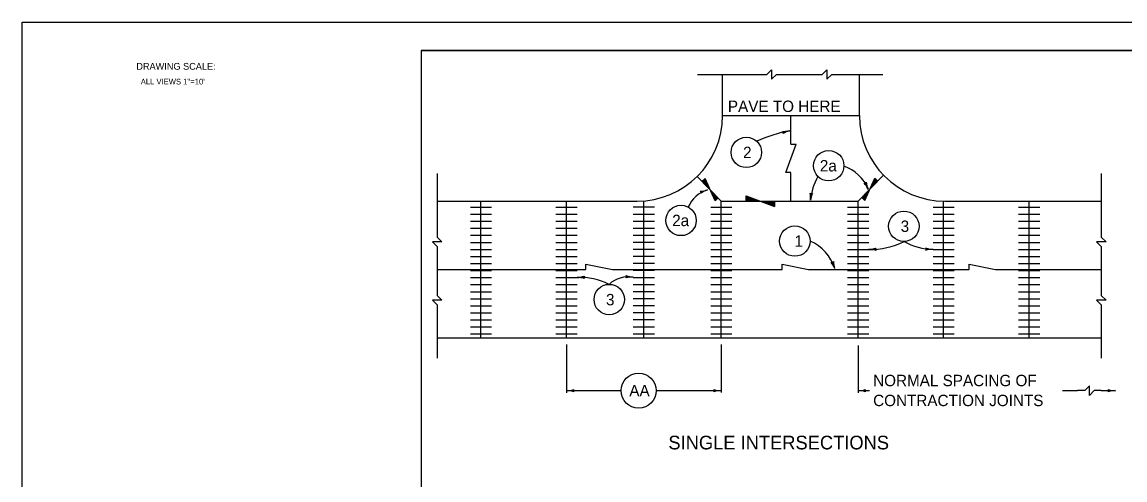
# Model space of a CAD drawing. Extents: x 997.6 to 1036.7, y 998.9 to 1022.6.
# Drawn here: x 1000 to 1019.34, y 1013.97 to 1022 of the extents above; entities that cross this region are included whole.
import ezdxf

# ---------------------------------------------------------------- set-up
doc = ezdxf.new("R2010")
doc.units = 0
for name, color, linetype in [('Level 1', 7, 'Continuous'), ('Level 10', 7, 'Continuous'), ('Level 11', 7, 'Continuous'), ('Level 14', 7, 'Continuous'), ('Level 15', 7, 'Continuous')]:
    doc.layers.add(name, color=color, linetype=linetype)

msp = doc.modelspace()

# ---------------------------------------------------------------- linework, layer by layer
at = {"layer": 'Level 1'}
for p, q in [((1011.845, 1021.08), (1012.938, 1021.08)), ((1012.285, 1020.358), (1012.285, 1021.08)), ((1013.354, 1021.08), (1013.904, 1021.08)), ((1014.325, 1021.08), (1015.097, 1021.08)), ((1014.685, 1020.358), (1014.685, 1021.08)), ((1012.285, 1020.358), (1014.685, 1020.358)), ((1013.485, 1019.856), (1013.485, 1020.358)), ((1013.393, 1019.362), (1013.578, 1019.856)), ((1013.485, 1019.856), (1013.578, 1019.856)), ((1007.28, 1019.342), (1007.28, 1018.35)), ((1013.485, 1019.362), (1013.393, 1019.362)), ((1013.485, 1018.858), (1013.485, 1019.353)), ((1018.926, 1019.342), (1018.926, 1018.35)), ((1011.838, 1019.289), (1012.262, 1018.858)), ((1011.924, 1019.202), (1011.978, 1019.255)), ((1011.944, 1019.182), (1011.932, 1019.209)), ((1011.959, 1019.167), (1011.937, 1019.215)), ((1011.974, 1019.151), (1011.943, 1019.22)), ((1011.989, 1019.136), (1011.949, 1019.226)), ((1012.004, 1019.12), (1011.955, 1019.232)), ((1012.02, 1019.105), (1011.961, 1019.237)), ((1012.035, 1019.089), (1011.966, 1019.243)), ((1012.05, 1019.074), (1011.972, 1019.249)), ((1012.153, 1018.862), (1011.978, 1019.255)), ((1015.11, 1019.313), (1014.662, 1018.858)), ((1014.78, 1018.87), (1014.954, 1019.263)), ((1014.882, 1019.082), (1014.96, 1019.257)), ((1014.898, 1019.097), (1014.966, 1019.251)), ((1014.913, 1019.113), (1014.972, 1019.246)), ((1014.928, 1019.128), (1014.978, 1019.24)), ((1014.943, 1019.144), (1014.983, 1019.234)), ((1015.008, 1019.21), (1014.954, 1019.263)), ((1014.958, 1019.159), (1014.989, 1019.228)), ((1014.974, 1019.175), (1014.995, 1019.223)), ((1014.989, 1019.19), (1015.001, 1019.217)), ((1012.159, 1018.868), (1012.082, 1019.041)), ((1012.165, 1018.874), (1012.097, 1019.026)), ((1012.171, 1018.88), (1012.112, 1019.01)), ((1012.176, 1018.885), (1012.128, 1018.995)), ((1012.182, 1018.891), (1012.143, 1018.979)), ((1012.188, 1018.897), (1012.158, 1018.964)), ((1012.194, 1018.902), (1012.173, 1018.949)), ((1012.702, 1018.858), (1012.702, 1018.951)), ((1012.702, 1018.951), (1013.196, 1018.766)), ((1014.733, 1018.916), (1014.744, 1018.941)), ((1014.739, 1018.911), (1014.759, 1018.957)), ((1014.745, 1018.905), (1014.774, 1018.972)), ((1014.75, 1018.899), (1014.789, 1018.987)), ((1014.756, 1018.893), (1014.805, 1019.003)), ((1014.762, 1018.888), (1014.82, 1019.018)), ((1014.768, 1018.882), (1014.835, 1019.034)), ((1014.773, 1018.876), (1014.85, 1019.049)), ((1007.292, 1018.858), (1010.785, 1018.858)), ((1007.864, 1018.752), (1008.233, 1018.752)), ((1008.048, 1016.458), (1008.048, 1018.858)), ((1009.363, 1018.752), (1009.733, 1018.752)), ((1009.548, 1016.458), (1009.548, 1018.858)), ((1010.72, 1018.756), (1011.091, 1018.756)), ((1010.905, 1016.458), (1010.905, 1018.862)), ((1012.077, 1018.752), (1012.448, 1018.752)), ((1012.206, 1018.915), (1012.153, 1018.862)), ((1012.2, 1018.908), (1012.189, 1018.933)), ((1012.262, 1016.458), (1012.262, 1018.858)), ((1012.262, 1018.858), (1014.662, 1018.858)), ((1012.702, 1018.94), (1012.92, 1018.858)), ((1012.702, 1018.93), (1012.893, 1018.858)), ((1012.702, 1018.92), (1012.867, 1018.858)), ((1012.702, 1018.91), (1012.84, 1018.858)), ((1012.702, 1018.9), (1012.814, 1018.858)), ((1012.702, 1018.89), (1012.787, 1018.858)), ((1012.702, 1018.88), (1012.76, 1018.858)), ((1012.702, 1018.87), (1012.734, 1018.858)), ((1012.976, 1018.858), (1013.196, 1018.776)), ((1013.003, 1018.858), (1013.196, 1018.786)), ((1013.029, 1018.858), (1013.196, 1018.796)), ((1013.056, 1018.858), (1013.196, 1018.806)), ((1013.083, 1018.858), (1013.196, 1018.816)), ((1013.109, 1018.858), (1013.196, 1018.826)), ((1013.136, 1018.858), (1013.196, 1018.836)), ((1013.163, 1018.858), (1013.196, 1018.846)), ((1013.196, 1018.858), (1013.196, 1018.766)), ((1014.477, 1018.752), (1014.848, 1018.752)), ((1014.662, 1016.458), (1014.662, 1018.858)), ((1014.726, 1018.923), (1014.78, 1018.87)), ((1015.977, 1018.752), (1016.348, 1018.752)), ((1016.162, 1016.458), (1016.162, 1018.858)), ((1016.162, 1016.458), (1016.162, 1018.858)), ((1016.185, 1018.858), (1018.926, 1018.858)), ((1017.477, 1018.752), (1017.848, 1018.752)), ((1017.662, 1016.458), (1017.662, 1018.858)), ((1017.662, 1016.458), (1017.662, 1018.858)), ((1007.864, 1018.629), (1008.233, 1018.629)), ((1009.363, 1018.629), (1009.733, 1018.629)), ((1010.72, 1018.632), (1011.09, 1018.632)), ((1012.077, 1018.629), (1012.448, 1018.629)), ((1014.477, 1018.629), (1014.848, 1018.629)), ((1015.977, 1018.629), (1016.348, 1018.629)), ((1017.477, 1018.629), (1017.848, 1018.629)), ((1007.864, 1018.505), (1008.233, 1018.505)), ((1007.864, 1018.381), (1008.233, 1018.382)), ((1009.363, 1018.505), (1009.733, 1018.505)), ((1009.363, 1018.381), (1009.733, 1018.382)), ((1010.72, 1018.509), (1011.091, 1018.509)), ((1010.72, 1018.385), (1011.091, 1018.385)), ((1012.077, 1018.505), (1012.448, 1018.505)), ((1012.077, 1018.381), (1012.448, 1018.382)), ((1014.477, 1018.505), (1014.848, 1018.505)), ((1014.477, 1018.381), (1014.848, 1018.382)), ((1015.977, 1018.505), (1016.348, 1018.505)), ((1015.977, 1018.381), (1016.348, 1018.382)), ((1017.477, 1018.505), (1017.848, 1018.505)), ((1017.477, 1018.381), (1017.848, 1018.382)), ((1007.864, 1018.258), (1008.233, 1018.258)), ((1009.363, 1018.258), (1009.733, 1018.258)), ((1010.72, 1018.262), (1011.091, 1018.262)), ((1012.077, 1018.258), (1012.448, 1018.258)), ((1014.477, 1018.258), (1014.848, 1018.258)), ((1015.977, 1018.258), (1016.348, 1018.258)), ((1017.477, 1018.258), (1017.848, 1018.258)), ((1007.864, 1018.134), (1008.233, 1018.134)), ((1007.864, 1018.011), (1008.233, 1018.011)), ((1009.363, 1018.134), (1009.733, 1018.134)), ((1009.363, 1018.011), (1009.733, 1018.011)), ((1010.72, 1018.138), (1011.091, 1018.138)), ((1010.72, 1018.014), (1011.091, 1018.015)), ((1012.077, 1018.134), (1012.448, 1018.134)), ((1012.077, 1018.011), (1012.448, 1018.011)), ((1014.477, 1018.134), (1014.848, 1018.134)), ((1014.477, 1018.011), (1014.848, 1018.011)), ((1015.977, 1018.134), (1016.348, 1018.134)), ((1015.977, 1018.011), (1016.348, 1018.011)), ((1017.477, 1018.134), (1017.848, 1018.134)), ((1017.477, 1018.011), (1017.848, 1018.011)), ((1007.28, 1017.934), (1007.28, 1017.329)), ((1007.864, 1017.887), (1008.233, 1017.887)), ((1009.363, 1017.887), (1009.733, 1017.887)), ((1010.72, 1017.891), (1011.091, 1017.891)), ((1012.077, 1017.887), (1012.448, 1017.887)), ((1014.477, 1017.887), (1014.848, 1017.887)), ((1015.977, 1017.887), (1016.348, 1017.887)), ((1017.477, 1017.887), (1017.848, 1017.887)), ((1018.926, 1017.934), (1018.926, 1017.329)), ((1007.28, 1017.658), (1009.89, 1017.658)), ((1007.863, 1017.764), (1008.233, 1017.764)), ((1007.863, 1017.64), (1008.233, 1017.64)), ((1009.363, 1017.764), (1009.733, 1017.764)), ((1009.363, 1017.64), (1009.733, 1017.64)), ((1009.89, 1017.658), (1009.89, 1017.751)), ((1009.89, 1017.751), (1010.353, 1017.658)), ((1010.353, 1017.658), (1013.329, 1017.658)), ((1010.72, 1017.767), (1011.091, 1017.767)), ((1010.72, 1017.644), (1011.091, 1017.644)), ((1012.077, 1017.764), (1012.448, 1017.764)), ((1012.077, 1017.64), (1012.448, 1017.64)), ((1013.329, 1017.658), (1013.329, 1017.751)), ((1013.329, 1017.751), (1013.792, 1017.658)), ((1013.792, 1017.658), (1016.609, 1017.658)), ((1014.477, 1017.764), (1014.848, 1017.764)), ((1014.477, 1017.64), (1014.848, 1017.64)), ((1015.977, 1017.764), (1016.348, 1017.764)), ((1015.977, 1017.64), (1016.348, 1017.64)), ((1016.609, 1017.658), (1016.609, 1017.751)), ((1016.609, 1017.751), (1017.072, 1017.658)), ((1017.072, 1017.658), (1018.926, 1017.658)), ((1017.477, 1017.764), (1017.848, 1017.764)), ((1017.477, 1017.64), (1017.848, 1017.64)), ((1007.863, 1017.516), (1008.233, 1017.516)), ((1009.363, 1017.516), (1009.733, 1017.516)), ((1010.72, 1017.52), (1011.091, 1017.52)), ((1010.72, 1017.397), (1011.091, 1017.397)), ((1012.077, 1017.516), (1012.448, 1017.516)), ((1014.477, 1017.516), (1014.848, 1017.516)), ((1015.977, 1017.516), (1016.348, 1017.516)), ((1017.477, 1017.516), (1017.848, 1017.516)), ((1007.863, 1017.393), (1008.233, 1017.393)), ((1007.863, 1017.269), (1008.233, 1017.269)), ((1009.363, 1017.393), (1009.733, 1017.393)), ((1009.363, 1017.269), (1009.733, 1017.269)), ((1010.72, 1017.273), (1011.091, 1017.273)), ((1012.077, 1017.393), (1012.448, 1017.393)), ((1012.077, 1017.269), (1012.448, 1017.269)), ((1014.477, 1017.393), (1014.848, 1017.393)), ((1014.477, 1017.269), (1014.848, 1017.269)), ((1015.977, 1017.393), (1016.348, 1017.393)), ((1015.977, 1017.269), (1016.348, 1017.269)), ((1017.477, 1017.393), (1017.848, 1017.393)), ((1017.477, 1017.269), (1017.848, 1017.269)), ((1007.863, 1017.146), (1008.233, 1017.146)), ((1007.863, 1017.022), (1008.233, 1017.022)), ((1009.363, 1017.146), (1009.733, 1017.146)), ((1009.363, 1017.022), (1009.733, 1017.022)), ((1010.72, 1017.149), (1011.091, 1017.149)), ((1010.72, 1017.026), (1011.091, 1017.026)), ((1012.077, 1017.146), (1012.448, 1017.146)), ((1012.077, 1017.022), (1012.448, 1017.022)), ((1014.477, 1017.146), (1014.848, 1017.146)), ((1014.477, 1017.022), (1014.848, 1017.022)), ((1015.977, 1017.146), (1016.348, 1017.146)), ((1015.977, 1017.022), (1016.348, 1017.022)), ((1017.477, 1017.146), (1017.848, 1017.146)), ((1017.477, 1017.022), (1017.848, 1017.022)), ((1007.28, 1016.912), (1007.28, 1016.102)), ((1007.863, 1016.898), (1008.234, 1016.898)), ((1009.363, 1016.898), (1009.734, 1016.898)), ((1010.72, 1016.902), (1011.091, 1016.902)), ((1012.077, 1016.898), (1012.448, 1016.898)), ((1014.477, 1016.898), (1014.848, 1016.898)), ((1015.977, 1016.898), (1016.348, 1016.898)), ((1017.477, 1016.898), (1017.848, 1016.898)), ((1018.926, 1016.912), (1018.926, 1016.102)), ((1007.863, 1016.775), (1008.233, 1016.775)), ((1007.863, 1016.651), (1008.234, 1016.651)), ((1009.363, 1016.775), (1009.733, 1016.775)), ((1009.363, 1016.651), (1009.734, 1016.651)), ((1010.72, 1016.779), (1011.091, 1016.779)), ((1010.72, 1016.655), (1011.091, 1016.655)), ((1012.077, 1016.775), (1012.448, 1016.775)), ((1012.077, 1016.651), (1012.448, 1016.651)), ((1014.477, 1016.775), (1014.848, 1016.775)), ((1014.477, 1016.651), (1014.848, 1016.651)), ((1015.977, 1016.775), (1016.348, 1016.775)), ((1015.977, 1016.651), (1016.348, 1016.651)), ((1017.477, 1016.775), (1017.848, 1016.775)), ((1017.477, 1016.651), (1017.848, 1016.651)), ((1007.292, 1016.458), (1018.926, 1016.458)), ((1007.863, 1016.528), (1008.233, 1016.528)), ((1009.363, 1016.528), (1009.733, 1016.528)), ((1010.72, 1016.531), (1011.091, 1016.531)), ((1012.077, 1016.528), (1012.448, 1016.528)), ((1014.477, 1016.528), (1014.848, 1016.528)), ((1015.977, 1016.528), (1016.348, 1016.528)), ((1017.477, 1016.528), (1017.848, 1016.528)), ((1009.548, 1016.34), (1009.548, 1015.497)), ((1012.262, 1016.34), (1012.262, 1015.501)), ((1014.662, 1016.322), (1014.662, 1015.497)), ((1009.548, 1015.533), (1010.505, 1015.533)), ((1011.12, 1015.533), (1012.262, 1015.533)), ((1014.662, 1015.533), (1014.861, 1015.533)), ((1018.248, 1015.533), (1018.512, 1015.533)), ((1018.928, 1015.533), (1019.179, 1015.533))]:
    msp.add_line(p, q, dxfattribs=at)
for points in [[(1012.938, 1021.08), (1013.063, 1021.08), (1013.146, 1021.163), (1013.146, 1020.996), (1013.229, 1021.08), (1013.354, 1021.08)], [(1013.908, 1021.08), (1014.033, 1021.08), (1014.116, 1021.163), (1014.116, 1020.996), (1014.2, 1021.08), (1014.325, 1021.08)], [(1007.28, 1018.35), (1007.28, 1018.225), (1007.363, 1018.142), (1007.196, 1018.142), (1007.28, 1018.059), (1007.28, 1017.934)], [(1018.926, 1018.35), (1018.926, 1018.225), (1019.01, 1018.142), (1018.843, 1018.142), (1018.926, 1018.059), (1018.926, 1017.934)], [(1007.28, 1017.329), (1007.28, 1017.204), (1007.363, 1017.12), (1007.196, 1017.12), (1007.28, 1017.037), (1007.28, 1016.912)], [(1018.926, 1017.329), (1018.926, 1017.204), (1019.01, 1017.12), (1018.843, 1017.12), (1018.926, 1017.037), (1018.926, 1016.912)], [(1018.928, 1015.533), (1018.803, 1015.533), (1018.72, 1015.449), (1018.72, 1015.616), (1018.637, 1015.533), (1018.512, 1015.533)]]:
    msp.add_lwpolyline(points, dxfattribs=at)
for centre, radius in [((1012.702, 1019.713), 0.267), ((1014.147, 1019.479), 0.267), ((1011.557, 1018.519), 0.267), ((1015.465, 1018.417), 0.267), ((1013.553, 1018.157), 0.267), ((1010.298, 1017.131), 0.267), ((1010.812, 1015.533), 0.307)]:
    msp.add_circle(centre, radius, dxfattribs=at)
for centre, radius, start, end in [((1010.785, 1020.358), 1.5, 270, 0), ((1016.185, 1020.358), 1.5, 180, 270), ((1014.011, 1017.404), 2.745, 101.5211, 114.2262), ((1013.365, 1020.472), 0.391, 265.8523, 284.4991), ((1013.319, 1020.056), 0.0313, 333.2798, 55.3965), ((1013.561, 1019.715), 0.391, 104.5052, 123.174), ((1013.561, 1019.715), 0.391, 104.493, 104.5052), ((1014.178, 1018.797), 0.714, 22.3552, 70.6646), ((1014.863, 1018.775), 1.041, 150.3146, 174.5817), ((1014.777, 1019.204), 0.0313, 252.7844, 334.9011), ((1014.481, 1018.909), 0.391, 24.0098, 42.6786), ((1015.195, 1019.227), 0.391, 185.357, 204.0037), ((1012.189, 1018.525), 0.557, 107.6149, 155.5798), ((1011.893, 1019.425), 0.391, 270.2765, 288.9232), ((1011.879, 1019.007), 0.0313, 337.7039, 59.8206), ((1012.147, 1018.686), 0.391, 108.9293, 127.5981), ((1012.147, 1018.686), 0.391, 108.9171, 108.9293), ((1013.847, 1019.021), 0.0313, 221.0586, 303.1753), ((1013.439, 1018.926), 0.391, 352.284, 10.9527), ((1014.214, 1018.821), 0.391, 153.6311, 172.2778), ((1014.481, 1018.909), 0.391, 23.9976, 24.0098), ((1013.439, 1018.926), 0.391, 352.2717, 352.284), ((1013.513, 1017.446), 0.773, 17.1614, 66.6109), ((1014.838, 1018.401), 0.391, 271.4244, 271.4366), ((1014.865, 1019.389), 1.379, 269.2749, 295.9827), ((1014.838, 1018.401), 0.391, 271.4366, 290.1054), ((1014.857, 1017.62), 0.391, 72.7837, 91.4305), ((1014.996, 1018.014), 0.0313, 140.2112, 222.3279), ((1016.018, 1019.158), 1.148, 241.4028, 267.9199), ((1014.202, 1017.815), 0.0313, 248.1479, 330.2646), ((1013.883, 1017.545), 0.391, 19.3733, 38.0421), ((1014.62, 1017.804), 0.391, 180.7205, 199.3672), ((1013.883, 1017.545), 0.391, 19.3611, 19.3733), ((1009.712, 1017.907), 0.391, 273.0733, 291.7421), ((1009.797, 1016.434), 1.085, 62.6942, 93.35), ((1009.754, 1017.126), 0.391, 74.4205, 93.0672), ((1009.712, 1017.907), 0.391, 273.0611, 273.0733), ((1009.882, 1017.524), 0.0313, 141.8479, 223.9646), ((1010.636, 1017.026), 0.504, 80.5258, 132.6285), ((1009.548, 1015.923), 0.391, 270, 288.6688), ((1009.548, 1015.923), 0.391, 269.9878, 270), ((1009.548, 1015.142), 0.391, 71.3472, 89.9939), ((1009.697, 1015.532), 0.0313, 138.7746, 220.8913), ((1012.114, 1015.533), 0.0313, 318.7746, 40.8913), ((1012.262, 1015.923), 0.391, 251.3472, 269.9939), ((1012.262, 1015.142), 0.391, 90, 108.6688), ((1012.262, 1015.142), 0.391, 89.9878, 90), ((1014.662, 1015.923), 0.391, 270, 288.6688), ((1014.662, 1015.923), 0.391, 269.9878, 270), ((1014.662, 1015.142), 0.391, 71.3472, 89.9939), ((1014.811, 1015.532), 0.0313, 138.7746, 220.8913), ((1019.03, 1015.533), 0.0313, 318.7746, 40.8913), ((1019.179, 1015.923), 0.391, 251.3472, 269.9939), ((1019.179, 1015.142), 0.391, 90, 108.6688), ((1019.179, 1015.142), 0.391, 89.9878, 90)]:
    msp.add_arc(centre, radius, start, end, dxfattribs=at)
at = {"layer": 'Level 10'}
for q in [(1035.5, 1021.5), (1007, 1000.5)]:
    msp.add_line((1007, 1021.5), q, dxfattribs=at)
at = {"layer": 'Level 11'}
msp.add_lwpolyline([(1007, 1000.5), (1035.5, 1000.5), (1035.5, 1021.5), (1007, 1021.5)], close=True, dxfattribs=at)
for centre, radius, start, end in [((1015.828, 1018.016), 0.0313, 316.6945, 38.8112), ((1015.963, 1017.62), 0.391, 87.9199, 106.5887), ((1015.991, 1018.401), 0.391, 249.2671, 267.9138), ((1015.963, 1017.62), 0.391, 87.9077, 87.9199), ((1010.571, 1017.537), 0.0313, 313.8746, 35.9913), ((1010.686, 1017.134), 0.391, 85.1, 103.7688), ((1010.752, 1017.913), 0.391, 246.4471, 265.0939), ((1010.686, 1017.134), 0.391, 85.0878, 85.1)]:
    msp.add_arc(centre, radius, start, end, dxfattribs=at)
at = {"layer": 'Level 14'}
for p, q in [((1000, 1000), (1000, 1022)), ((1000, 1022), (1036, 1022))]:
    msp.add_line(p, q, dxfattribs=at)

# ---------------------------------------------------------------- texts
at = {"layer": 'Level 1'}
for s, height, p in [('PAVE TO HERE', 0.2, (1012.379, 1020.422)), ('2', 0.2, (1012.645, 1019.613)), ('2a', 0.2, (1013.991, 1019.379)), ('2a', 0.2, (1011.402, 1018.419)), ('3', 0.2, (1015.409, 1018.317)), ('1', 0.2, (1013.546, 1018.057)), ('3', 0.2, (1010.241, 1017.03)), ('NORMAL SPACING OF', 0.2, (1014.926, 1015.611)), ('AA', 0.2, (1010.65, 1015.433)), ('CONTRACTION JOINTS', 0.2, (1014.926, 1015.261)), ('SINGLE INTERSECTIONS', 0.24, (1011.335, 1014.502))]:
    msp.add_text(s, height=height, dxfattribs=at).set_placement(p)
at = {"layer": 'Level 15'}
for s, height, p in [('DRAWING SCALE:', 0.12, (1002.004, 1021.163)), ("ALL VIEWS 1''=10'", 0.1, (1002.082, 1020.905))]:
    msp.add_text(s, height=height, dxfattribs=at).set_placement(p)

doc.saveas('drawing.dxf')
